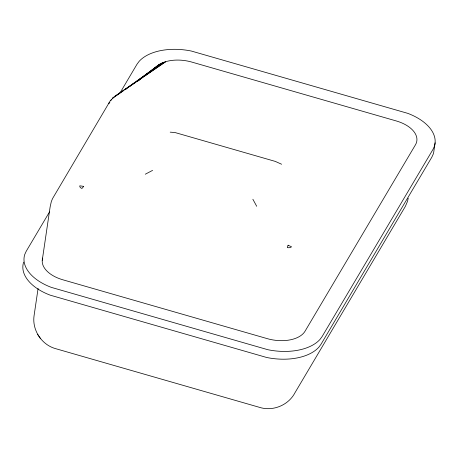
<?xml version="1.0" encoding="UTF-8"?>
<svg xmlns="http://www.w3.org/2000/svg" width="458" height="458" viewBox="0 0 458 458"><rect width="100%" height="100%" fill="white"/><g stroke="black" fill="none" stroke-linecap="round" stroke-linejoin="round"><path stroke-width="0.69" d="M38.094 288.425L34.052 315.82C32.014 330.195 41.764 344.971 55.802 348.704L259.509 407.351C272.853 411.65 288.5 405.215 294.952 392.769L405.353 206.398L407.511 201.36L408.233 198.222M42.251 260.281L50.122 206.964L51.313 201.612L52.527 198.629L110.309 100.703L114.843 96.249L165.624 61.71L125.252 89.465M435.1 142.822L433.949 150.596A48.514 27.829 8.4 0 1 433.205 154.163L431.797 157.243L321.012 344.267L318.894 347.141A48.514 27.829 8.4 0 1 266.625 357.469L50.231 295.17A48.514 27.829 8.4 0 1 23.644 262.136M49.527 211.905L26.203 251.282L24.795 254.362A48.514 27.829 8.4 0 0 51.382 287.395L267.77 349.694A48.514 27.829 8.4 0 0 320.045 339.367L322.157 336.493L432.947 149.468L434.356 146.388A48.514 27.829 8.4 0 0 407.769 113.355L191.375 51.05A48.514 27.829 8.4 0 0 139.106 61.383L136.988 64.252L119.498 93.787M137.835 80.906L141.201 78.312M144.007 76.148L157.472 65.775M137.892 80.98L141.264 78.398M144.075 76.246L150.258 71.505M151.386 70.641L159.813 64.177L136.215 81.593M110.309 100.703L111.46 99.855M125.274 89.665L127.003 88.388M129.883 86.264L135.064 82.44M134.423 83.219L135.568 82.388M137.864 80.722L142.455 77.391M144.178 76.142L162.55 62.815L115.296 96.249M115.307 96.3L119.99 93.083M121.158 92.281L123.5 90.673M145.289 174.212L152.594 170.382M170.199 132.156L175.013 132.534L275.292 161.405L281.613 164.239M37.705 334.517L39.039 336.464M39.365 336.956L40.59 338.737M252.868 199.253L256.703 206.289M42.714 258.066A30.154 17.295 8.4 0 0 62.878 279.798L267.312 338.657A30.154 17.295 8.4 0 0 305.051 331.203L415.469 144.797A30.154 17.295 8.4 0 0 396.273 120.952L191.839 62.088A30.154 17.295 8.4 0 0 155.554 67.572M288.076 245.219L287.326 247.601A3.882 2.227 8.4 0 0 291.511 246.77L288.076 245.219M83.705 186.377L79.812 185.822A3.882 2.227 8.4 0 0 81.936 188.461L83.705 186.377M109.788 102.523L108.666 103.388L109.794 102.523M114.134 97.073L112.382 98.315L114.139 97.107"/></g></svg>
